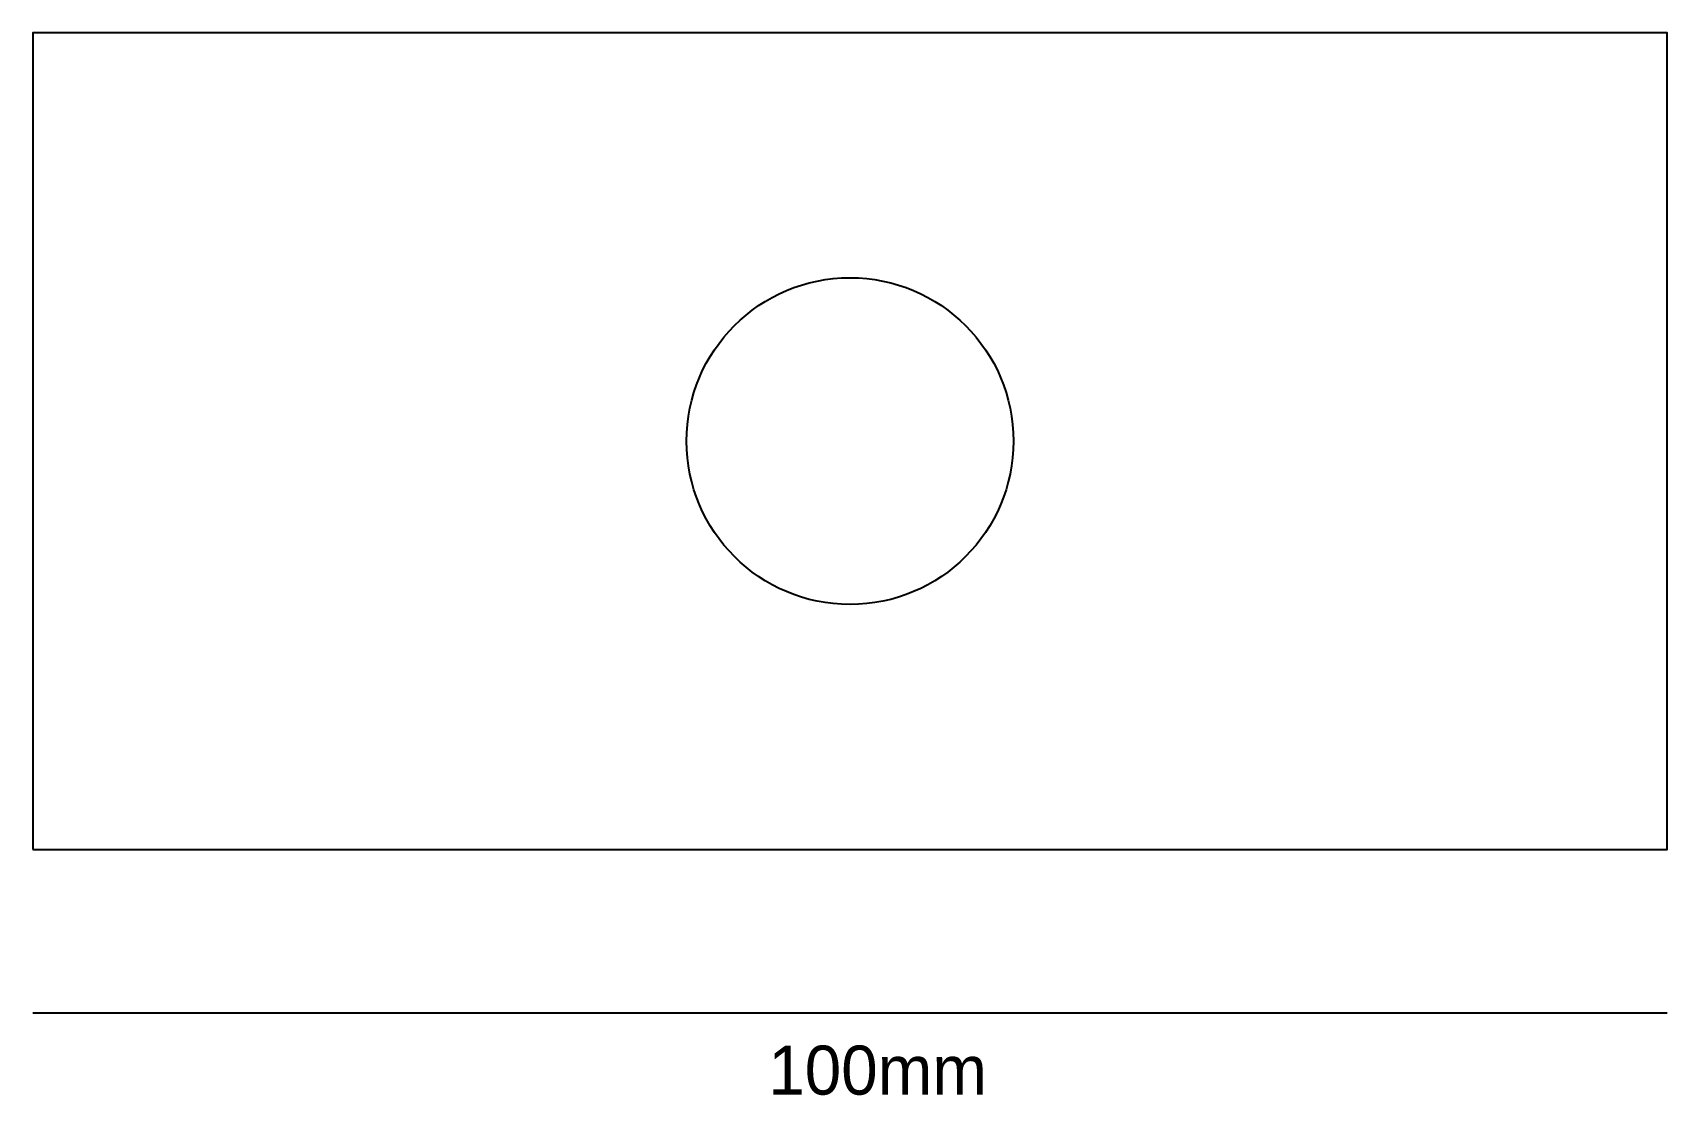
# Model space of a CAD drawing. Header units: metres. Extents: x 0 to 100, y -15 to 50.
import ezdxf

# ---------------------------------------------------------------- set-up
doc = ezdxf.new("R2010")
doc.units = ezdxf.units.M

msp = doc.modelspace()

# ---------------------------------------------------------------- linework, layer by layer
msp.add_line((0, -10), (100, -10))
msp.add_lwpolyline([(0, 0), (100, 0), (100, 50), (0, 50), (0, 0)])
msp.add_circle((50, 25), 10)

# ---------------------------------------------------------------- texts
msp.add_text('100mm', height=3).set_placement((45, -15))

doc.saveas('drawing.dxf')
